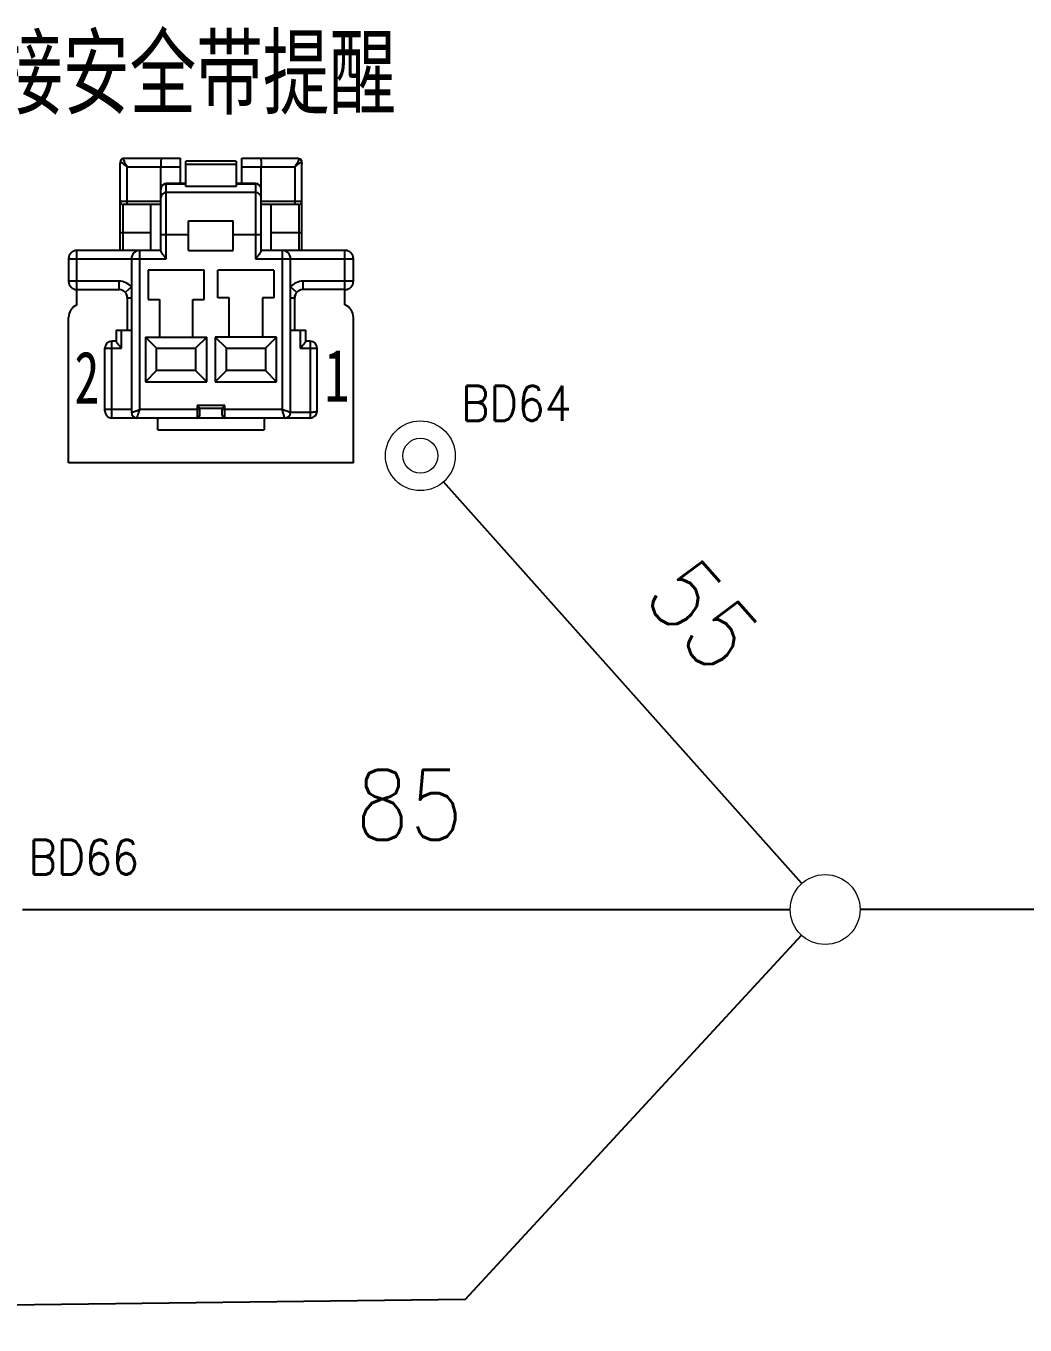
# Model space of a CAD drawing. Header units: inches. Extents: x 47316 to 59086, y 3141 to 11743.
# Drawn here: x 51312.7 to 51384.3, y 6113.3 to 6206.3 of the extents above; entities that cross this region are included whole.
import ezdxf

# ---------------------------------------------------------------- set-up
doc = ezdxf.new("R2010")
doc.units = ezdxf.units.IN
doc.header["$MEASUREMENT"] = 0
doc.layers.add('_BLACK_HOLE', color=7, linetype='Continuous')
doc.styles.add('MtX_FangSong_GB2312', font='')
doc.styles.get("Standard").update_dxf_attribs({"font": ''})
doc.styles.get('MtX_FangSong_GB2312').set_extended_font_data('FangSong_GB2312')
doc.styles.get('Standard').set_extended_font_data('SimSun')
doc.linetypes.add('_VH_OTCON', pattern='A,0.0001,[7,VeSys.shx,S=0.1,R=0,X=0,Y=0],-0.4,[7,VeSys.shx,S=0.1,R=0,X=0,Y=0],-0.4,["X",Standard,S=1,R=0,X=-0.5,Y=-0.5],-0.0001,[7,VeSys.shx,S=0.1,R=0,X=0,Y=0],-0.4', length=1.2002)

msp = doc.modelspace()

# ---------------------------------------------------------------- linework, layer by layer
at = {"color": 0, "linetype": '_VH_OTCON', "ltscale": 5}
for p, q in [((51368.278, 6144.894), (51342.607, 6173.663)), ((51312.443, 6143.029), (51367.443, 6143.029)), ((51405.443, 6143.029), (51372.443, 6143.029))]:
    msp.add_line(p, q, dxfattribs=at)
at = {"linetype": '_VH_OTCON', "ltscale": 5}
msp.add_lwpolyline([(51368.247, 6141.192), (51344.15, 6115.098), (51195.678, 6113.271)], dxfattribs=at)
at = {"color": 0, "linetype": 'Continuous', "lineweight": 15}
for centre, radius in [((51340.943, 6175.529), 2.5), ((51340.943, 6175.529), 1.25), ((51369.943, 6143.029), 2.5)]:
    msp.add_circle(centre, radius, dxfattribs=at)
at = {"layer": '_BLACK_HOLE', "color": 0}
for p, q in [((51319.453, 6196.627), (51319.443, 6196.523)), ((51319.443, 6196.523), (51319.443, 6196.464)), ((51319.443, 6190.23), (51319.443, 6196.464)), ((51319.496, 6196.727), (51319.453, 6196.627)), ((51321.209, 6196.83), (51323.743, 6196.83)), ((51323.743, 6196.83), (51323.743, 6195.03)), ((51324.143, 6194.815), (51324.143, 6196.63)), ((51327.743, 6196.63), (51324.143, 6196.63)), ((51324.143, 6196.418), (51327.743, 6196.418)), ((51327.743, 6196.63), (51327.743, 6194.815)), ((51328.143, 6195.03), (51328.143, 6196.83)), ((51328.143, 6196.83), (51330.676, 6196.83)), ((51332.432, 6196.627), (51332.389, 6196.727)), ((51332.442, 6196.523), (51332.432, 6196.627)), ((51332.443, 6196.464), (51332.442, 6196.523)), ((51332.443, 6190.23), (51332.443, 6196.464)), ((51319.943, 6193.73), (51319.943, 6196.23)), ((51319.943, 6196.23), (51323.743, 6196.23)), ((51322.343, 6190.195), (51322.343, 6196.23)), ((51328.143, 6196.23), (51331.943, 6196.23)), ((51329.543, 6190.195), (51329.543, 6196.23)), ((51331.943, 6196.23), (51331.943, 6193.73)), ((51322.743, 6189.63), (51322.743, 6195.03)), ((51324.143, 6195.03), (51322.743, 6195.03)), ((51322.743, 6195.002), (51324.143, 6195.002)), ((51327.743, 6194.815), (51324.143, 6194.815)), ((51329.143, 6195.03), (51327.743, 6195.03)), ((51327.743, 6195.002), (51329.143, 6195.002)), ((51329.143, 6195.03), (51329.143, 6189.63)), ((51322.343, 6193.73), (51319.443, 6193.73)), ((51319.643, 6190.23), (51319.643, 6193.53)), ((51322.343, 6193.53), (51319.643, 6193.53)), ((51321.643, 6190.23), (51321.643, 6193.53)), ((51329.143, 6194.379), (51322.743, 6194.379)), ((51332.443, 6193.73), (51329.543, 6193.73)), ((51332.243, 6193.53), (51329.543, 6193.53)), ((51330.243, 6190.23), (51330.243, 6193.53)), ((51332.243, 6193.53), (51332.243, 6190.23)), ((51324.343, 6190.23), (51324.343, 6192.35)), ((51324.343, 6192.35), (51327.543, 6192.35)), ((51327.543, 6190.23), (51327.543, 6192.35)), ((51319.443, 6191.53), (51321.643, 6191.53)), ((51322.343, 6191.383), (51324.343, 6191.383)), ((51327.543, 6191.383), (51329.543, 6191.383)), ((51330.243, 6191.53), (51332.443, 6191.53)), ((51316.343, 6186.338), (51316.343, 6190.23)), ((51322.343, 6190.23), (51316.343, 6190.23)), ((51320.843, 6178.83), (51320.843, 6190.23)), ((51324.343, 6190.23), (51327.543, 6190.23)), ((51335.543, 6190.23), (51329.543, 6190.23)), ((51331.043, 6190.23), (51331.043, 6178.83)), ((51335.543, 6186.338), (51335.543, 6190.23)), ((51315.743, 6189.63), (51315.743, 6188.03)), ((51315.743, 6189.63), (51322.743, 6189.63)), ((51320.243, 6189.63), (51320.243, 6178.63)), ((51329.143, 6189.63), (51336.143, 6189.63)), ((51331.643, 6178.63), (51331.643, 6189.63)), ((51336.143, 6188.03), (51336.143, 6189.63)), ((51319.343, 6188.03), (51315.743, 6188.03)), ((51319.343, 6188.03), (51319.343, 6187.43)), ((51321.443, 6188.83), (51321.443, 6186.73)), ((51325.443, 6188.83), (51321.443, 6188.83)), ((51325.443, 6186.73), (51325.443, 6188.83)), ((51326.443, 6186.83), (51326.443, 6188.83)), ((51330.443, 6188.83), (51326.443, 6188.83)), ((51330.443, 6188.83), (51330.443, 6186.83)), ((51336.143, 6188.03), (51332.543, 6188.03)), ((51332.543, 6187.43), (51332.543, 6188.03)), ((51316.343, 6187.43), (51319.38, 6187.43)), ((51320.243, 6187.623), (51319.794, 6187.227)), ((51319.883, 6187.09), (51319.893, 6187.069)), ((51319.893, 6187.069), (51319.924, 6186.977)), ((51332.092, 6187.227), (51331.643, 6187.623)), ((51331.961, 6186.977), (51331.993, 6187.069)), ((51331.993, 6187.069), (51332.002, 6187.09)), ((51335.543, 6187.43), (51332.506, 6187.43)), ((51319.924, 6186.977), (51319.941, 6186.872)), ((51319.941, 6186.872), (51319.943, 6186.83)), ((51319.943, 6186.83), (51319.943, 6184.53)), ((51319.943, 6186.83), (51320.243, 6186.83)), ((51321.443, 6186.73), (51322.243, 6186.73)), ((51322.243, 6186.73), (51322.243, 6184.03)), ((51324.643, 6184.03), (51324.643, 6186.73)), ((51324.643, 6186.73), (51325.443, 6186.73)), ((51327.243, 6186.83), (51326.443, 6186.83)), ((51327.243, 6184.03), (51327.243, 6186.83)), ((51330.443, 6186.83), (51329.643, 6186.83)), ((51329.643, 6186.83), (51329.643, 6184.03)), ((51331.643, 6186.83), (51331.943, 6186.83)), ((51331.943, 6186.83), (51331.944, 6186.872)), ((51331.943, 6184.53), (51331.943, 6186.83)), ((51331.944, 6186.872), (51331.961, 6186.977)), ((51315.743, 6175.029), (51315.743, 6185.421)), ((51336.143, 6175.029), (51336.143, 6185.421)), ((51319.143, 6184.53), (51319.143, 6183.719)), ((51319.143, 6184.53), (51320.243, 6184.53)), ((51319.543, 6183.23), (51319.543, 6184.53)), ((51331.643, 6184.53), (51332.743, 6184.53)), ((51332.343, 6184.53), (51332.343, 6183.23)), ((51332.743, 6183.719), (51332.743, 6184.53)), ((51318.843, 6178.231), (51318.843, 6183.73)), ((51319.143, 6183.73), (51318.843, 6183.73)), ((51321.243, 6184.03), (51321.243, 6180.83)), ((51322.043, 6183.23), (51321.243, 6184.03)), ((51321.243, 6184.03), (51325.643, 6184.03)), ((51325.643, 6184.03), (51324.843, 6183.23)), ((51325.643, 6180.83), (51325.643, 6184.03)), ((51330.643, 6184.03), (51326.243, 6184.03)), ((51327.043, 6183.23), (51326.243, 6184.03)), ((51326.243, 6184.03), (51326.243, 6180.83)), ((51330.643, 6184.03), (51329.843, 6183.23)), ((51330.643, 6180.83), (51330.643, 6184.03)), ((51333.043, 6183.73), (51332.743, 6183.73)), ((51333.043, 6183.73), (51333.043, 6178.23)), ((51318.343, 6178.737), (51318.343, 6183.23)), ((51318.343, 6183.23), (51319.543, 6183.23)), ((51322.043, 6181.63), (51322.043, 6183.23)), ((51322.043, 6183.23), (51324.843, 6183.23)), ((51324.843, 6183.23), (51324.843, 6181.63)), ((51327.043, 6183.23), (51329.843, 6183.23)), ((51327.043, 6181.63), (51327.043, 6183.23)), ((51329.843, 6183.23), (51329.843, 6181.63)), ((51332.343, 6183.23), (51333.543, 6183.23)), ((51333.543, 6178.73), (51333.543, 6183.23)), ((51322.043, 6181.63), (51321.243, 6180.83)), ((51324.843, 6181.63), (51322.043, 6181.63)), ((51325.643, 6180.83), (51324.843, 6181.63)), ((51327.043, 6181.63), (51326.243, 6180.83)), ((51329.843, 6181.63), (51327.043, 6181.63)), ((51330.643, 6180.83), (51329.843, 6181.63)), ((51321.243, 6180.83), (51325.643, 6180.83)), ((51326.243, 6180.83), (51330.643, 6180.83)), ((51320.243, 6178.83), (51318.343, 6178.83)), ((51320.243, 6178.63), (51320.843, 6178.83)), ((51320.243, 6178.63), (51320.27, 6178.639)), ((51325.143, 6178.83), (51320.843, 6178.83)), ((51326.943, 6179.13), (51324.943, 6179.13)), ((51324.943, 6179.13), (51325.143, 6178.93)), ((51324.943, 6179.13), (51324.943, 6178.23)), ((51325.143, 6178.93), (51326.743, 6178.93)), ((51325.143, 6178.43), (51325.143, 6178.93)), ((51326.943, 6179.13), (51326.743, 6178.93)), ((51326.743, 6178.43), (51326.743, 6178.93)), ((51331.043, 6178.83), (51326.743, 6178.83)), ((51326.943, 6178.23), (51326.943, 6179.13)), ((51331.243, 6178.23), (51331.043, 6178.83)), ((51333.524, 6178.597), (51333.543, 6178.727)), ((51333.043, 6178.23), (51318.843, 6178.231)), ((51322.143, 6177.39), (51322.143, 6178.23)), ((51329.743, 6178.23), (51329.743, 6177.39)), ((51331.243, 6178.23), (51331.233, 6178.257)), ((51333.043, 6178.63), (51331.643, 6178.63)), ((51333.384, 6178.364), (51333.467, 6178.465)), ((51333.467, 6178.465), (51333.524, 6178.597)), ((51322.143, 6177.39), (51329.743, 6177.39)), ((51336.143, 6175.029), (51315.743, 6175.029))]:
    msp.add_line(p, q, dxfattribs=at)
for centre, radius, start, end in [((51321.195, 6128.803), 68.026, 89.98856, 91.2869), ((51330.69, 6128.804), 68.025, 88.71313, 90.01147), ((51332.191, 6196.809), 0.0587, 358.99672, 1.93368), ((51322.743, 6194.63), 0.4, 90, 180), ((51322.742, 6194.602), 0.4, 89.96119, 179.95478), ((51329.143, 6194.63), 0.4, 0, 90), ((51329.143, 6194.602), 0.4, 0.04522, 90.03881), ((51319.643, 6193.73), 0.2, 180, 270), ((51322.742, 6193.979), 0.4, 89.96119, 179.95478), ((51329.143, 6193.979), 0.4, 0.04522, 90.03881), ((51332.243, 6193.73), 0.2, 270, 0), ((51316.343, 6189.63), 0.6, 90, 180), ((51320.843, 6189.63), 0.6, 90, 180), ((51331.043, 6189.63), 0.6, 0, 90), ((51335.543, 6189.63), 0.6, 360, 90), ((51316.343, 6188.03), 0.6, 180, 270), ((51319.343, 6186.83), 1.2, 41.40962, 90), ((51332.543, 6186.83), 1.2, 90, 138.59038), ((51335.543, 6188.03), 0.6, 270, 0), ((51319.343, 6186.83), 0.601, 41.40962, 86.45908), ((51319.343, 6186.83), 0.6, 0, 22.63857), ((51332.543, 6186.83), 0.6, 157.36385, 180), ((51332.543, 6186.83), 0.601, 93.54092, 138.59038), ((51316.743, 6185.421), 1, 113.57818, 180), ((51335.143, 6185.421), 1, 0, 66.42182), ((51318.843, 6183.23), 0.5, 90, 180), ((51333.043, 6183.23), 0.5, 0, 90), ((51333.043, 6178.73), 0.5, 270, 0), ((51320.643, 6178.63), 0.4, 180, 270), ((51324.943, 6178.43), 0.2, 270, 0), ((51326.943, 6178.43), 0.2, 180, 270), ((51331.243, 6178.63), 0.4, 270, 0)]:
    msp.add_arc(centre, radius, start, end, dxfattribs=at)
for points, knots in [([(51319.447, 6196.561), (51319.445, 6196.547), (51319.443, 6196.515), (51319.443, 6196.482), (51319.443, 6196.464)], [0, 0, 0, 0, 0.440331, 1, 1, 1, 1]), ([(51319.458, 6196.599), (51319.457, 6196.596), (51319.451, 6196.584), (51319.448, 6196.571), (51319.447, 6196.561)], [0, 0, 0, 0, 0.225485, 1, 1, 1, 1]), ([(51319.497, 6196.727), (51319.484, 6196.709), (51319.464, 6196.667), (51319.458, 6196.621), (51319.458, 6196.599)], [0, 0, 0, 0, 0.498916, 1, 1, 1, 1]), ([(51319.516, 6196.544), (51319.504, 6196.554), (51319.484, 6196.571), (51319.466, 6196.59), (51319.458, 6196.599)], [0, 0, 0, 0, 0.567804, 1, 1, 1, 1]), ([(51319.636, 6196.811), (51319.608, 6196.808), (51319.554, 6196.789), (51319.513, 6196.75), (51319.497, 6196.727)], [0, 0, 0, 0, 0.498298, 1, 1, 1, 1]), ([(51319.943, 6196.23), (51319.901, 6196.259), (51319.819, 6196.314), (51319.704, 6196.396), (51319.603, 6196.472), (51319.542, 6196.521), (51319.516, 6196.544)], [0, 0, 0, 0, 0.287886, 0.558676, 0.80051, 1, 1, 1, 1]), ([(51319.668, 6196.812), (51319.66, 6196.812), (51319.649, 6196.812), (51319.638, 6196.811), (51319.636, 6196.811)], [0, 0, 0, 0, 0.75256, 1, 1, 1, 1]), ([(51319.636, 6196.811), (51319.636, 6196.803), (51319.639, 6196.786), (51319.644, 6196.769), (51319.648, 6196.759)], [0, 0, 0, 0, 0.418036, 1, 1, 1, 1]), ([(51319.648, 6196.759), (51319.653, 6196.744), (51319.666, 6196.712), (51319.7, 6196.639), (51319.758, 6196.53), (51319.843, 6196.385), (51319.908, 6196.283), (51319.943, 6196.23)], [0, 0, 0, 0, 0.0764, 0.170021, 0.402423, 0.683715, 1, 1, 1, 1]), ([(51322.393, 6196.83), (51322.391, 6196.83), (51322.388, 6196.827), (51322.385, 6196.823), (51322.382, 6196.815), (51322.378, 6196.802), (51322.371, 6196.772), (51322.364, 6196.723), (51322.357, 6196.649), (51322.351, 6196.559), (51322.346, 6196.457), (51322.343, 6196.345), (51322.343, 6196.269), (51322.343, 6196.23)], [0, 0, 0, 0, 0.009392, 0.016559, 0.025745, 0.050515, 0.084001, 0.176264, 0.29972, 0.449799, 0.620969, 0.806947, 1, 1, 1, 1]), ([(51329.492, 6196.83), (51329.494, 6196.83), (51329.497, 6196.827), (51329.5, 6196.823), (51329.504, 6196.815), (51329.508, 6196.802), (51329.514, 6196.772), (51329.522, 6196.723), (51329.529, 6196.649), (51329.535, 6196.559), (51329.539, 6196.457), (51329.542, 6196.345), (51329.543, 6196.269), (51329.543, 6196.23)], [0, 0, 0, 0, 0.009393, 0.016561, 0.025748, 0.050518, 0.084005, 0.176267, 0.299723, 0.4498, 0.62097, 0.806947, 1, 1, 1, 1]), ([(51332.25, 6196.808), (51332.249, 6196.802), (51332.248, 6196.789), (51332.24, 6196.758), (51332.223, 6196.711), (51332.194, 6196.647), (51332.155, 6196.574), (51332.108, 6196.493), (51332.038, 6196.377), (51331.982, 6196.289), (51331.943, 6196.23)], [0, 0, 0, 0, 0.025604, 0.058392, 0.144105, 0.253217, 0.381178, 0.523264, 0.675803, 1, 1, 1, 1]), ([(51332.369, 6196.546), (51332.342, 6196.523), (51332.28, 6196.475), (51332.2, 6196.413), (51332.127, 6196.359), (51332.046, 6196.301), (51331.984, 6196.259), (51331.943, 6196.23)], [0, 0, 0, 0, 0.199054, 0.441493, 0.574273, 0.712534, 1, 1, 1, 1]), ([(51332.218, 6196.812), (51332.226, 6196.812), (51332.236, 6196.812), (51332.247, 6196.811), (51332.25, 6196.811)], [0, 0, 0, 0, 0.752572, 1, 1, 1, 1]), ([(51332.25, 6196.811), (51332.277, 6196.808), (51332.332, 6196.789), (51332.373, 6196.75), (51332.389, 6196.727)], [0, 0, 0, 0, 0.499547, 1, 1, 1, 1]), ([(51332.427, 6196.599), (51332.419, 6196.59), (51332.4, 6196.572), (51332.38, 6196.555), (51332.369, 6196.546)], [0, 0, 0, 0, 0.428954, 1, 1, 1, 1]), ([(51332.389, 6196.727), (51332.402, 6196.709), (51332.422, 6196.667), (51332.428, 6196.621), (51332.427, 6196.599)], [0, 0, 0, 0, 0.498296, 1, 1, 1, 1]), ([(51332.427, 6196.599), (51332.428, 6196.596), (51332.434, 6196.585), (51332.437, 6196.572), (51332.438, 6196.562)], [0, 0, 0, 0, 0.223239, 1, 1, 1, 1]), ([(51332.438, 6196.562), (51332.441, 6196.548), (51332.443, 6196.515), (51332.443, 6196.482), (51332.443, 6196.464)], [0, 0, 0, 0, 0.439473, 1, 1, 1, 1]), ([(51319.976, 6193.53), (51319.974, 6193.53), (51319.97, 6193.533), (51319.966, 6193.539), (51319.962, 6193.548), (51319.957, 6193.565), (51319.952, 6193.59), (51319.948, 6193.62), (51319.944, 6193.667), (51319.943, 6193.704), (51319.943, 6193.73)], [0, 0, 0, 0, 0.036414, 0.064052, 0.099243, 0.192759, 0.31518, 0.462757, 0.630378, 1, 1, 1, 1]), ([(51331.943, 6193.73), (51331.943, 6193.704), (51331.941, 6193.667), (51331.937, 6193.62), (51331.933, 6193.59), (51331.929, 6193.565), (51331.924, 6193.548), (51331.919, 6193.539), (51331.916, 6193.533), (51331.912, 6193.53), (51331.909, 6193.53)], [0, 0, 0, 0, 0.369622, 0.537243, 0.68482, 0.807241, 0.900757, 0.935948, 0.963586, 1, 1, 1, 1]), ([(51322.343, 6190.195), (51322.343, 6190.189), (51322.346, 6190.173), (51322.359, 6190.138), (51322.388, 6190.088), (51322.432, 6190.023), (51322.486, 6189.95), (51322.546, 6189.873), (51322.632, 6189.766), (51322.698, 6189.684), (51322.743, 6189.63)], [0, 0, 0, 0, 0.029068, 0.065834, 0.160215, 0.276406, 0.407458, 0.548374, 0.695773, 1, 1, 1, 1]), ([(51329.143, 6189.63), (51329.187, 6189.684), (51329.254, 6189.766), (51329.34, 6189.873), (51329.399, 6189.95), (51329.453, 6190.023), (51329.498, 6190.088), (51329.526, 6190.138), (51329.54, 6190.173), (51329.543, 6190.189), (51329.543, 6190.195)], [0, 0, 0, 0, 0.304225, 0.451621, 0.592538, 0.723588, 0.83978, 0.934163, 0.970931, 1, 1, 1, 1]), ([(51319.143, 6183.719), (51319.143, 6183.717), (51319.144, 6183.711), (51319.149, 6183.698), (51319.156, 6183.687), (51319.16, 6183.68)], [0, 0, 0, 0, 0.16774, 0.390573, 1, 1, 1, 1]), ([(51319.16, 6183.68), (51319.169, 6183.666), (51319.191, 6183.636), (51319.229, 6183.588), (51319.273, 6183.535), (51319.341, 6183.457), (51319.431, 6183.354), (51319.505, 6183.272), (51319.543, 6183.23)], [0, 0, 0, 0, 0.084376, 0.18899, 0.307832, 0.436648, 0.712611, 1, 1, 1, 1]), ([(51332.343, 6183.23), (51332.38, 6183.272), (51332.454, 6183.354), (51332.544, 6183.456), (51332.612, 6183.535), (51332.656, 6183.588), (51332.694, 6183.635), (51332.716, 6183.665), (51332.725, 6183.679)], [0, 0, 0, 0, 0.287261, 0.563128, 0.691925, 0.810783, 0.915471, 1, 1, 1, 1]), ([(51332.725, 6183.679), (51332.73, 6183.687), (51332.736, 6183.698), (51332.741, 6183.711), (51332.743, 6183.717), (51332.743, 6183.719)], [0, 0, 0, 0, 0.60975, 0.832528, 1, 1, 1, 1]), ([(51318.343, 6178.737), (51318.343, 6178.704), (51318.349, 6178.638), (51318.376, 6178.543), (51318.422, 6178.454), (51318.505, 6178.352), (51318.645, 6178.257), (51318.777, 6178.231), (51318.843, 6178.231)], [0, 0, 0, 0, 0.125253, 0.250504, 0.375772, 0.501065, 0.75051, 1, 1, 1, 1]), ([(51320.643, 6178.23), (51320.643, 6178.23), (51320.643, 6178.23), (51320.643, 6178.231), (51320.644, 6178.233), (51320.645, 6178.237), (51320.646, 6178.242), (51320.648, 6178.249), (51320.651, 6178.257), (51320.654, 6178.267), (51320.658, 6178.283), (51320.665, 6178.306), (51320.675, 6178.337), (51320.687, 6178.373), (51320.7, 6178.413), (51320.715, 6178.457), (51320.738, 6178.521), (51320.768, 6178.608), (51320.805, 6178.717), (51320.83, 6178.792), (51320.843, 6178.83)], [0.0003045, 0.0003045, 0.0003045, 0.0003045, 0.0012359, 0.0027988, 0.004991, 0.0112508, 0.0199897, 0.031181, 0.0447982, 0.0608087, 0.0791533, 0.1225735, 0.1745189, 0.2344211, 0.3015222, 0.3749927, 0.4540056, 0.6255188, 0.8098269, 1, 1, 1, 1]), ([(51331.642, 6178.63), (51331.642, 6178.63), (51331.642, 6178.63), (51331.641, 6178.63), (51331.639, 6178.631), (51331.635, 6178.632), (51331.63, 6178.633), (51331.623, 6178.635), (51331.615, 6178.638), (51331.605, 6178.64), (51331.59, 6178.645), (51331.567, 6178.652), (51331.535, 6178.662), (51331.5, 6178.674), (51331.46, 6178.687), (51331.416, 6178.702), (51331.351, 6178.725), (51331.265, 6178.755), (51331.155, 6178.791), (51331.081, 6178.817), (51331.043, 6178.83)], [0.0003045, 0.0003045, 0.0003045, 0.0003045, 0.0012359, 0.0027988, 0.004991, 0.0112508, 0.0199897, 0.031181, 0.0447982, 0.0608087, 0.0791533, 0.1225735, 0.1745189, 0.2344211, 0.3015222, 0.3749927, 0.4540056, 0.6255188, 0.8098269, 1, 1, 1, 1]), ([(51333.543, 6178.73), (51333.543, 6178.726), (51333.541, 6178.719), (51333.533, 6178.709), (51333.521, 6178.699), (51333.504, 6178.69), (51333.484, 6178.681), (51333.448, 6178.669), (51333.394, 6178.656), (51333.319, 6178.644), (51333.233, 6178.636), (51333.14, 6178.631), (51333.075, 6178.629), (51333.043, 6178.63)], [0, 0, 0, 0, 0.019369, 0.042187, 0.070883, 0.106586, 0.14957, 0.199751, 0.320764, 0.466502, 0.632413, 0.812724, 1, 1, 1, 1])]:
    msp.add_open_spline(points, degree=3, knots=knots, dxfattribs=at)
for points in [[(51319.794, 6187.227), (51319.83, 6187.186), (51319.859, 6187.139), (51319.883, 6187.09)], [(51332.002, 6187.09), (51332.026, 6187.139), (51332.056, 6187.186), (51332.092, 6187.227)], [(51320.643, 6178.23), (51320.643, 6178.23), (51320.643, 6178.23), (51320.643, 6178.23)], [(51331.643, 6178.63), (51331.643, 6178.63), (51331.643, 6178.63), (51331.642, 6178.63)]]:
    msp.add_open_spline(points, degree=3, dxfattribs=at)

# ---------------------------------------------------------------- texts
at = {"color": 0, "style": 'MtX_FangSong_GB2312', "width": 0.7}
msp.add_text('接安全带提醒', height=5, dxfattribs=at).set_placement((51310.56, 6200.505))
at = {"color": 21, "linetype": 'Continuous', "lineweight": 15, "char_height": 2.5, "width": 8.78571, "attachment_point": 1}
for s, insert in [('\\Fromans.shx;\\W0.9000000000;\\T1.0000000000;\\o\\lBD64', (51343.871, 6180.529)), ('\\Fromans.shx;\\W0.9000000000;\\T1.0000000000;\\o\\lBD66', (51312.871, 6148.029))]:
    msp.add_mtext(s, dxfattribs=dict(at, insert=insert))
at = {"color": 7, "linetype": '_VH_OTCON', "lineweight": 18, "ltscale": 5, "insert": (51360.479, 6168.655), "char_height": 5, "width": 8.57143, "attachment_point": 1, "rotation": 311.74281}
msp.add_mtext('\\Fromans.shx;\\W0.9000000000;\\T1.0000000000;\\o\\l55', dxfattribs=at)
at = {"color": 7, "linetype": '_VH_OTCON', "lineweight": 18, "ltscale": 5, "insert": (51336.3, 6153.029), "char_height": 5, "width": 8.57143, "attachment_point": 1}
msp.add_mtext('\\Fromans.shx;\\W0.9000000000;\\T1.0000000000;\\o\\l85', dxfattribs=at)
at = {"layer": '_BLACK_HOLE', "color": 0, "width": 0.7}
for s, p in [('2', (51316.158, 6179.262)), ('1', (51334.073, 6179.408))]:
    msp.add_text(s, height=3.75, dxfattribs=at).set_placement(p)

doc.saveas('drawing.dxf')
